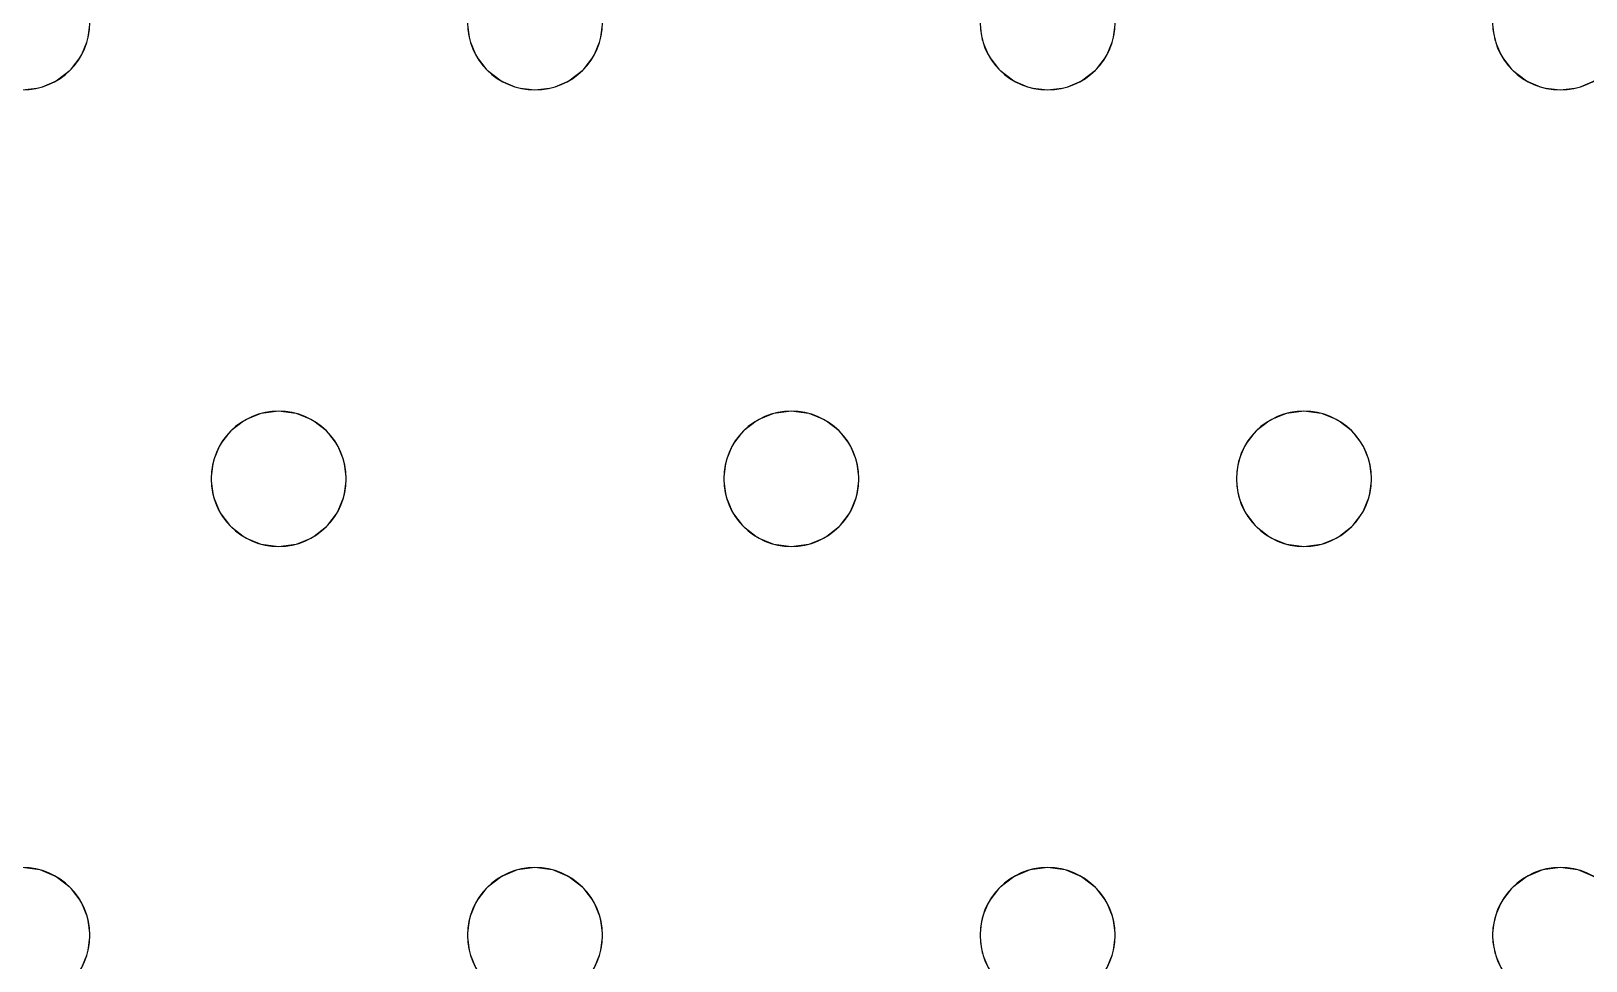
# Model space of a CAD drawing. Header units: millimetres. Extents: x -1 to 1601, y -701 to 1.
# Drawn here: x 1412.3 to 1504.3, y -315.5 to -260.5 of the extents above; entities that cross this region are included whole.
import ezdxf

# ---------------------------------------------------------------- set-up
doc = ezdxf.new("R2010")
doc.units = ezdxf.units.MM
doc.layers.add('IQ_200_3D', color=1, linetype='Continuous')
doc.layers.add('IQ_204_2D', color=7, linetype='Continuous')

msp = doc.modelspace()

# ---------------------------------------------------------------- linework, layer by layer
at = {"layer": 'IQ_200_3D', "lineweight": 18}
for points, invisible_edges in [([(122.762, -68.034, 850), (1477.238, -68.034, 850), (1477.238, -397.966, 850), (122.762, -397.966, 850)], 10), ([(122.762, -68.034, 860), (122.762, -397.966, 860), (1477.238, -397.966, 860), (1477.238, -68.034, 860)], 5), ([(1524.204, -351, 850), (1489.393, -396.366, 850), (1477.238, -397.966, 850), (1477.238, -68.034, 850)], 13), ([(1477.238, -68.034, 850), (1489.393, -69.634, 850), (1524.204, -115, 850), (1524.204, -351, 850)], 10), ([(1477.238, -397.966, 860), (1524.204, -351, 860), (1524.204, -115, 860), (1477.238, -68.034, 860)], 13), ([(1438.118, -260, 888), (1415.648, -261.035, 888), (1415.784, -260, 888), (1438.254, -258.965, 888)], 5), ([(1446.118, -260, 890), (1445.981, -261.035, 890), (1468.451, -260, 890), (1468.587, -258.965, 890)], 10), ([(1498.784, -260, 888), (1476.315, -261.035, 888), (1476.451, -260, 888), (1498.921, -258.965, 888)], 5), ([(1438.254, -261.035, 888), (1415.248, -262, 888), (1415.648, -261.035, 888), (1438.118, -260, 888)], 5), ([(1415.648, -261.035, 890), (1415.784, -260, 890), (1415.784, -260, 888), (1415.648, -261.035, 888)], 8), ([(1415.648, -261.035, 890), (1438.254, -261.035, 890), (1438.118, -260, 890), (1415.784, -260, 890)], 5), ([(1438.118, -260, 890), (1438.254, -261.035, 890), (1438.254, -261.035, 888), (1438.118, -260, 888)], 2), ([(1468.587, -261.035, 890), (1468.451, -260, 890), (1445.981, -261.035, 890), (1445.582, -262, 890)], 10), ([(1445.981, -261.035, 890), (1446.118, -260, 890), (1446.118, -260, 888), (1445.981, -261.035, 888)], 8), ([(1468.451, -260, 888), (1468.587, -261.035, 888), (1445.981, -261.035, 888), (1446.118, -260, 888)], 10), ([(1468.451, -260, 890), (1468.587, -261.035, 890), (1468.587, -261.035, 888), (1468.451, -260, 888)], 2), ([(1498.921, -261.035, 888), (1475.915, -262, 888), (1476.315, -261.035, 888), (1498.784, -260, 888)], 5), ([(1476.315, -261.035, 890), (1476.451, -260, 890), (1476.451, -260, 888), (1476.315, -261.035, 888)], 8), ([(1476.315, -261.035, 890), (1498.921, -261.035, 890), (1498.784, -260, 890), (1476.451, -260, 890)], 5), ([(1498.784, -260, 890), (1498.921, -261.035, 890), (1498.921, -261.035, 888), (1498.784, -260, 888)], 2), ([(1415.248, -262, 890), (1415.648, -261.035, 890), (1415.648, -261.035, 888), (1415.248, -262, 888)], 10), ([(1438.254, -261.035, 888), (1438.653, -262, 888), (1415.248, -262, 888)], 14), ([(1438.653, -262, 890), (1438.254, -261.035, 890), (1415.248, -262, 890), (1426.951, -283, 890)], 14), ([(1415.648, -261.035, 890), (1415.248, -262, 890), (1438.254, -261.035, 890)], 14), ([(1438.254, -261.035, 890), (1438.653, -262, 890), (1438.653, -262, 888), (1438.254, -261.035, 888)], 10), ([(1445.582, -262, 890), (1445.981, -261.035, 890), (1445.981, -261.035, 888), (1445.582, -262, 888)], 10), ([(1445.582, -262, 888), (1445.981, -261.035, 888), (1468.587, -261.035, 888), (1468.987, -262, 888)], 10), ([(1468.987, -262, 890), (1468.587, -261.035, 890), (1445.582, -262, 890), (1457.284, -283, 890)], 14), ([(1468.587, -261.035, 890), (1468.987, -262, 890), (1468.987, -262, 888), (1468.587, -261.035, 888)], 10), ([(1475.915, -262, 890), (1476.315, -261.035, 890), (1476.315, -261.035, 888), (1475.915, -262, 888)], 10), ([(1498.921, -261.035, 888), (1499.32, -262, 888), (1475.915, -262, 888)], 14), ([(1498.921, -261.035, 890), (1476.315, -261.035, 890), (1475.915, -262, 890), (1499.32, -262, 890)], 5), ([(1498.921, -261.035, 890), (1499.32, -262, 890), (1499.32, -262, 888), (1498.921, -261.035, 888)], 10), ([(1414.613, -262.828, 890), (1415.248, -262, 890), (1415.248, -262, 888), (1414.613, -262.828, 888)], 10), ([(1414.613, -262.828, 888), (1415.248, -262, 888), (1426.951, -283, 888), (1425.916, -283.136, 888)], 10), ([(1414.613, -262.828, 890), (1425.916, -283.136, 890), (1426.951, -283, 890), (1415.248, -262, 890)], 5), ([(1438.653, -262, 888), (1439.289, -262.828, 888), (1426.951, -283, 888), (1415.248, -262, 888)], 14), ([(1439.289, -262.828, 890), (1438.653, -262, 890), (1426.951, -283, 890), (1427.986, -283.136, 890)], 10), ([(1438.653, -262, 890), (1439.289, -262.828, 890), (1439.289, -262.828, 888), (1438.653, -262, 888)], 10), ([(1444.946, -262.828, 890), (1445.582, -262, 890), (1445.582, -262, 888), (1444.946, -262.828, 888)], 10), ([(1457.284, -283, 888), (1444.946, -262.828, 888), (1445.582, -262, 888), (1468.987, -262, 888)], 13), ([(1457.284, -283, 890), (1445.582, -262, 890), (1444.946, -262.828, 890), (1456.249, -283.136, 890)], 5), ([(1457.284, -283, 888), (1468.987, -262, 888), (1469.623, -262.828, 888), (1458.32, -283.136, 888)], 5), ([(1469.623, -262.828, 890), (1468.987, -262, 890), (1457.284, -283, 890), (1458.32, -283.136, 890)], 10), ([(1468.987, -262, 890), (1469.623, -262.828, 890), (1469.623, -262.828, 888), (1468.987, -262, 888)], 10), ([(1475.279, -262.828, 890), (1475.915, -262, 890), (1475.915, -262, 888), (1475.279, -262.828, 888)], 10), ([(1487.618, -283, 888), (1475.279, -262.828, 888), (1475.915, -262, 888), (1499.32, -262, 888)], 13), ([(1487.618, -283, 890), (1475.915, -262, 890), (1475.279, -262.828, 890), (1486.582, -283.136, 890)], 5), ([(1487.618, -283, 890), (1499.956, -262.828, 890), (1499.32, -262, 890), (1475.915, -262, 890)], 13), ([(1487.618, -283, 888), (1499.32, -262, 888), (1499.956, -262.828, 888), (1488.653, -283.136, 888)], 5), ([(1499.32, -262, 890), (1499.956, -262.828, 890), (1499.956, -262.828, 888), (1499.32, -262, 888)], 10), ([(1413.784, -263.464, 890), (1414.613, -262.828, 890), (1414.613, -262.828, 888), (1413.784, -263.464, 888)], 10), ([(1413.784, -263.464, 888), (1414.613, -262.828, 888), (1425.916, -283.136, 888), (1424.951, -283.536, 888)], 10), ([(1413.784, -263.464, 890), (1425.916, -283.136, 890), (1414.613, -262.828, 890)], 3), ([(1439.289, -262.828, 888), (1440.118, -263.464, 888), (1427.986, -283.136, 888), (1426.951, -283, 888)], 10), ([(1440.118, -263.464, 890), (1439.289, -262.828, 890), (1427.986, -283.136, 890), (1428.951, -283.536, 890)], 10), ([(1439.289, -262.828, 890), (1440.118, -263.464, 890), (1440.118, -263.464, 888), (1439.289, -262.828, 888)], 10), ([(1444.118, -263.464, 890), (1444.946, -262.828, 890), (1444.946, -262.828, 888), (1444.118, -263.464, 888)], 10), ([(1456.249, -283.136, 888), (1455.284, -283.536, 888), (1444.118, -263.464, 888), (1444.946, -262.828, 888)], 10), ([(1444.118, -263.464, 890), (1456.249, -283.136, 890), (1444.946, -262.828, 890)], 3), ([(1457.284, -283, 888), (1456.249, -283.136, 888), (1444.946, -262.828, 888)], 14), ([(1470.451, -263.464, 888), (1459.284, -283.536, 888), (1458.32, -283.136, 888), (1469.623, -262.828, 888)], 5), ([(1469.623, -262.828, 890), (1458.32, -283.136, 890), (1470.451, -263.464, 890)], 3), ([(1469.623, -262.828, 890), (1470.451, -263.464, 890), (1470.451, -263.464, 888), (1469.623, -262.828, 888)], 10), ([(1474.451, -263.464, 890), (1475.279, -262.828, 890), (1475.279, -262.828, 888), (1474.451, -263.464, 888)], 10), ([(1486.582, -283.136, 888), (1485.618, -283.536, 888), (1474.451, -263.464, 888), (1475.279, -262.828, 888)], 10), ([(1486.582, -283.136, 890), (1475.279, -262.828, 890), (1474.451, -263.464, 890), (1485.618, -283.536, 890)], 5), ([(1475.279, -262.828, 888), (1487.618, -283, 888), (1486.582, -283.136, 888)], 13), ([(1488.653, -283.136, 890), (1500.784, -263.464, 890), (1499.956, -262.828, 890), (1487.618, -283, 890)], 5), ([(1499.956, -262.828, 888), (1500.784, -263.464, 888), (1488.653, -283.136, 888)], 14), ([(1504.784, -263.464, 890), (1491.618, -287, 890), (1504.784, -310.536, 890), (1505.613, -262.828, 890)], 7), ([(1499.956, -262.828, 890), (1500.784, -263.464, 890), (1500.784, -263.464, 888), (1499.956, -262.828, 888)], 10), ([(1400.082, -285, 888), (1399.446, -284.172, 888), (1411.784, -264, 888), (1423.487, -285, 888)], 14), ([(1411.784, -264, 890), (1400.082, -285, 890), (1423.487, -285, 890), (1424.123, -284.172, 890)], 11), ([(1412.82, -263.864, 888), (1411.784, -264, 888), (1411.784, -264, 890), (1412.82, -263.864, 890)], 10), ([(1411.784, -264, 888), (1412.82, -263.864, 888), (1424.123, -284.172, 888), (1423.487, -285, 888)], 10), ([(1412.82, -263.864, 890), (1411.784, -264, 890), (1424.123, -284.172, 890), (1424.951, -283.536, 890)], 10), ([(1412.82, -263.864, 890), (1413.784, -263.464, 890), (1413.784, -263.464, 888), (1412.82, -263.864, 888)], 10), ([(1412.82, -263.864, 888), (1413.784, -263.464, 888), (1424.951, -283.536, 888), (1424.123, -284.172, 888)], 10), ([(1413.784, -263.464, 890), (1412.82, -263.864, 890), (1424.951, -283.536, 890), (1425.916, -283.136, 890)], 10), ([(1440.118, -263.464, 888), (1441.082, -263.864, 888), (1428.951, -283.536, 888), (1427.986, -283.136, 888)], 10), ([(1441.082, -263.864, 890), (1440.118, -263.464, 890), (1428.951, -283.536, 890), (1429.779, -284.172, 890)], 10), ([(1441.082, -263.864, 888), (1442.118, -264, 888), (1429.779, -284.172, 888), (1428.951, -283.536, 888)], 10), ([(1442.118, -264, 890), (1441.082, -263.864, 890), (1429.779, -284.172, 890), (1430.415, -285, 890)], 10), ([(1429.779, -284.172, 888), (1442.118, -264, 888), (1430.415, -285, 888)], 3), ([(1430.415, -285, 888), (1442.118, -264, 888), (1453.82, -285, 888), (1430.815, -285.965, 888)], 7), ([(1453.82, -285, 890), (1454.456, -284.172, 890), (1442.118, -264, 890), (1430.415, -285, 890)], 14), ([(1440.118, -263.464, 890), (1441.082, -263.864, 890), (1441.082, -263.864, 888), (1440.118, -263.464, 888)], 10), ([(1442.118, -264, 888), (1441.082, -263.864, 888), (1441.082, -263.864, 890), (1442.118, -264, 890)], 10), ([(1443.153, -263.864, 888), (1442.118, -264, 888), (1442.118, -264, 890), (1443.153, -263.864, 890)], 10), ([(1454.456, -284.172, 888), (1442.118, -264, 888), (1443.153, -263.864, 888), (1455.284, -283.536, 888)], 5), ([(1454.456, -284.172, 890), (1455.284, -283.536, 890), (1443.153, -263.864, 890), (1442.118, -264, 890)], 10), ([(1453.82, -285, 888), (1442.118, -264, 888), (1454.456, -284.172, 888)], 3), ([(1443.153, -263.864, 890), (1444.118, -263.464, 890), (1444.118, -263.464, 888), (1443.153, -263.864, 888)], 10), ([(1444.118, -263.464, 888), (1455.284, -283.536, 888), (1443.153, -263.864, 888)], 3), ([(1455.284, -283.536, 890), (1456.249, -283.136, 890), (1444.118, -263.464, 890), (1443.153, -263.864, 890)], 10), ([(1459.284, -283.536, 890), (1471.416, -263.864, 890), (1470.451, -263.464, 890), (1458.32, -283.136, 890)], 5), ([(1471.416, -263.864, 888), (1460.113, -284.172, 888), (1459.284, -283.536, 888), (1470.451, -263.464, 888)], 5), ([(1460.113, -284.172, 890), (1471.416, -263.864, 890), (1459.284, -283.536, 890)], 3), ([(1472.451, -264, 888), (1460.748, -285, 888), (1460.113, -284.172, 888), (1471.416, -263.864, 888)], 5), ([(1472.451, -264, 890), (1471.416, -263.864, 890), (1460.113, -284.172, 890), (1460.748, -285, 890)], 10), ([(1484.153, -285, 888), (1461.148, -285.965, 888), (1460.748, -285, 888), (1472.451, -264, 888)], 13), ([(1472.451, -264, 890), (1460.748, -285, 890), (1484.153, -285, 890), (1484.789, -284.172, 890)], 11), ([(1470.451, -263.464, 890), (1471.416, -263.864, 890), (1471.416, -263.864, 888), (1470.451, -263.464, 888)], 10), ([(1472.451, -264, 888), (1471.416, -263.864, 888), (1471.416, -263.864, 890), (1472.451, -264, 890)], 10), ([(1473.486, -263.864, 888), (1472.451, -264, 888), (1472.451, -264, 890), (1473.486, -263.864, 890)], 10), ([(1472.451, -264, 888), (1473.486, -263.864, 888), (1484.789, -284.172, 888), (1484.153, -285, 888)], 10), ([(1473.486, -263.864, 890), (1472.451, -264, 890), (1484.789, -284.172, 890)], 14), ([(1473.486, -263.864, 890), (1474.451, -263.464, 890), (1474.451, -263.464, 888), (1473.486, -263.864, 888)], 10), ([(1473.486, -263.864, 888), (1474.451, -263.464, 888), (1485.618, -283.536, 888), (1484.789, -284.172, 888)], 10), ([(1485.618, -283.536, 890), (1474.451, -263.464, 890), (1473.486, -263.864, 890), (1484.789, -284.172, 890)], 5), ([(1500.784, -263.464, 888), (1501.749, -263.864, 888), (1489.618, -283.536, 888), (1488.653, -283.136, 888)], 10), ([(1489.618, -283.536, 890), (1501.749, -263.864, 890), (1500.784, -263.464, 890), (1488.653, -283.136, 890)], 5), ([(1501.749, -263.864, 888), (1502.784, -264, 888), (1490.446, -284.172, 888), (1489.618, -283.536, 888)], 10), ([(1490.446, -284.172, 890), (1501.749, -263.864, 890), (1489.618, -283.536, 890)], 3), ([(1502.784, -264, 888), (1503.82, -263.864, 888), (1491.082, -285, 888), (1490.446, -284.172, 888)], 10), ([(1502.784, -264, 890), (1501.749, -263.864, 890), (1490.446, -284.172, 890), (1491.082, -285, 890)], 10), ([(1503.82, -263.864, 888), (1504.784, -263.464, 888), (1491.481, -285.965, 888), (1491.082, -285, 888)], 10), ([(1503.82, -263.864, 890), (1502.784, -264, 890), (1491.082, -285, 890), (1491.481, -285.965, 890)], 10), ([(1491.618, -287, 888), (1491.481, -285.965, 888), (1504.784, -263.464, 888), (1504.784, -310.536, 888)], 14), ([(1504.784, -263.464, 890), (1503.82, -263.864, 890), (1491.481, -285.965, 890), (1491.618, -287, 890)], 10), ([(1500.784, -263.464, 890), (1501.749, -263.864, 890), (1501.749, -263.864, 888), (1500.784, -263.464, 888)], 10), ([(1502.784, -264, 888), (1501.749, -263.864, 888), (1501.749, -263.864, 890), (1502.784, -264, 890)], 10), ([(1503.82, -263.864, 888), (1502.784, -264, 888), (1502.784, -264, 890), (1503.82, -263.864, 890)], 10), ([(1503.82, -263.864, 890), (1504.784, -263.464, 890), (1504.784, -263.464, 888), (1503.82, -263.864, 888)], 10), ([(1425.916, -283.136, 890), (1424.951, -283.536, 890), (1424.951, -283.536, 888), (1425.916, -283.136, 888)], 10), ([(1425.916, -283.136, 888), (1426.951, -283, 888), (1426.951, -283, 890), (1425.916, -283.136, 890)], 10), ([(1426.951, -283, 888), (1427.986, -283.136, 888), (1427.986, -283.136, 890), (1426.951, -283, 890)], 10), ([(1428.951, -283.536, 890), (1427.986, -283.136, 890), (1427.986, -283.136, 888), (1428.951, -283.536, 888)], 10), ([(1456.249, -283.136, 890), (1455.284, -283.536, 890), (1455.284, -283.536, 888), (1456.249, -283.136, 888)], 10), ([(1456.249, -283.136, 888), (1457.284, -283, 888), (1457.284, -283, 890), (1456.249, -283.136, 890)], 10), ([(1457.284, -283, 888), (1458.32, -283.136, 888), (1458.32, -283.136, 890), (1457.284, -283, 890)], 10), ([(1459.284, -283.536, 890), (1458.32, -283.136, 890), (1458.32, -283.136, 888), (1459.284, -283.536, 888)], 10), ([(1486.582, -283.136, 890), (1485.618, -283.536, 890), (1485.618, -283.536, 888), (1486.582, -283.136, 888)], 10), ([(1486.582, -283.136, 888), (1487.618, -283, 888), (1487.618, -283, 890), (1486.582, -283.136, 890)], 10), ([(1487.618, -283, 888), (1488.653, -283.136, 888), (1488.653, -283.136, 890), (1487.618, -283, 890)], 10), ([(1489.618, -283.536, 890), (1488.653, -283.136, 890), (1488.653, -283.136, 888), (1489.618, -283.536, 888)], 10), ([(1424.123, -284.172, 890), (1423.487, -285, 890), (1423.487, -285, 888), (1424.123, -284.172, 888)], 10), ([(1424.951, -283.536, 890), (1424.123, -284.172, 890), (1424.123, -284.172, 888), (1424.951, -283.536, 888)], 10), ([(1429.779, -284.172, 890), (1428.951, -283.536, 890), (1428.951, -283.536, 888), (1429.779, -284.172, 888)], 10), ([(1430.415, -285, 890), (1429.779, -284.172, 890), (1429.779, -284.172, 888), (1430.415, -285, 888)], 10), ([(1454.456, -284.172, 890), (1453.82, -285, 890), (1453.82, -285, 888), (1454.456, -284.172, 888)], 10), ([(1455.284, -283.536, 890), (1454.456, -284.172, 890), (1454.456, -284.172, 888), (1455.284, -283.536, 888)], 10), ([(1460.113, -284.172, 890), (1459.284, -283.536, 890), (1459.284, -283.536, 888), (1460.113, -284.172, 888)], 10), ([(1460.748, -285, 890), (1460.113, -284.172, 890), (1460.113, -284.172, 888), (1460.748, -285, 888)], 10), ([(1484.789, -284.172, 890), (1484.153, -285, 890), (1484.153, -285, 888), (1484.789, -284.172, 888)], 10), ([(1485.618, -283.536, 890), (1484.789, -284.172, 890), (1484.789, -284.172, 888), (1485.618, -283.536, 888)], 10), ([(1490.446, -284.172, 890), (1489.618, -283.536, 890), (1489.618, -283.536, 888), (1490.446, -284.172, 888)], 10), ([(1491.082, -285, 890), (1490.446, -284.172, 890), (1490.446, -284.172, 888), (1491.082, -285, 888)], 10), ([(1400.481, -285.965, 888), (1400.082, -285, 888), (1423.487, -285, 888), (1423.087, -285.965, 888)], 10), ([(1400.481, -285.965, 890), (1423.487, -285, 890), (1400.082, -285, 890)], 3), ([(1423.087, -285.965, 890), (1423.487, -285, 890), (1400.481, -285.965, 890), (1400.618, -287, 890)], 10), ([(1423.487, -285, 890), (1423.087, -285.965, 890), (1423.087, -285.965, 888), (1423.487, -285, 888)], 10), ([(1430.815, -285.965, 890), (1430.415, -285, 890), (1430.415, -285, 888), (1430.815, -285.965, 888)], 10), ([(1453.82, -285, 890), (1430.415, -285, 890), (1430.815, -285.965, 890)], 13), ([(1453.421, -285.965, 888), (1430.951, -287, 888), (1430.815, -285.965, 888), (1453.82, -285, 888)], 5), ([(1453.421, -285.965, 890), (1453.82, -285, 890), (1430.815, -285.965, 890), (1430.951, -287, 890)], 10), ([(1453.82, -285, 890), (1453.421, -285.965, 890), (1453.421, -285.965, 888), (1453.82, -285, 888)], 10), ([(1461.148, -285.965, 890), (1460.748, -285, 890), (1460.748, -285, 888), (1461.148, -285.965, 888)], 10), ([(1460.748, -285, 890), (1461.148, -285.965, 890), (1484.153, -285, 890)], 14), ([(1461.148, -285.965, 888), (1484.153, -285, 888), (1483.754, -285.965, 888)], 13), ([(1461.148, -285.965, 890), (1461.284, -287, 890), (1483.754, -285.965, 890), (1484.153, -285, 890)], 10), ([(1484.153, -285, 890), (1483.754, -285.965, 890), (1483.754, -285.965, 888), (1484.153, -285, 888)], 10), ([(1491.481, -285.965, 890), (1491.082, -285, 890), (1491.082, -285, 888), (1491.481, -285.965, 888)], 10), ([(1400.618, -287, 888), (1400.481, -285.965, 888), (1423.087, -285.965, 888), (1422.951, -287, 888)], 10), ([(1400.618, -287, 890), (1422.951, -287, 890), (1423.087, -285.965, 890)], 13), ([(1423.087, -285.965, 890), (1422.951, -287, 890), (1422.951, -287, 888), (1423.087, -285.965, 888)], 8), ([(1430.951, -287, 890), (1430.815, -285.965, 890), (1430.815, -285.965, 888), (1430.951, -287, 888)], 2), ([(1453.284, -287, 890), (1453.421, -285.965, 890), (1430.951, -287, 890), (1430.815, -288.035, 890)], 10), ([(1430.951, -287, 888), (1453.421, -285.965, 888), (1453.284, -287, 888)], 13), ([(1453.421, -285.965, 890), (1453.284, -287, 890), (1453.284, -287, 888), (1453.421, -285.965, 888)], 8), ([(1461.284, -287, 890), (1461.148, -285.965, 890), (1461.148, -285.965, 888), (1461.284, -287, 888)], 2), ([(1483.754, -285.965, 888), (1483.618, -287, 888), (1461.284, -287, 888), (1461.148, -285.965, 888)], 10), ([(1483.618, -287, 890), (1483.754, -285.965, 890), (1461.284, -287, 890)], 14), ([(1483.754, -285.965, 890), (1483.618, -287, 890), (1483.618, -287, 888), (1483.754, -285.965, 888)], 8), ([(1491.618, -287, 890), (1491.481, -285.965, 890), (1491.481, -285.965, 888), (1491.618, -287, 888)], 2), ([(1423.087, -288.035, 888), (1400.082, -289, 888), (1400.481, -288.035, 888), (1422.951, -287, 888)], 5), ([(1400.618, -287, 888), (1422.951, -287, 888), (1400.481, -288.035, 888)], 3), ([(1400.481, -288.035, 890), (1423.087, -288.035, 890), (1422.951, -287, 890), (1400.618, -287, 890)], 5), ([(1422.951, -287, 890), (1423.087, -288.035, 890), (1423.087, -288.035, 888), (1422.951, -287, 888)], 2), ([(1430.815, -288.035, 890), (1430.951, -287, 890), (1430.951, -287, 888), (1430.815, -288.035, 888)], 8), ([(1453.284, -287, 888), (1453.421, -288.035, 888), (1430.815, -288.035, 888), (1430.951, -287, 888)], 10), ([(1453.284, -287, 890), (1430.815, -288.035, 890), (1453.421, -288.035, 890)], 3), ([(1453.284, -287, 890), (1453.421, -288.035, 890), (1453.421, -288.035, 888), (1453.284, -287, 888)], 2), ([(1461.148, -288.035, 890), (1461.284, -287, 890), (1461.284, -287, 888), (1461.148, -288.035, 888)], 8), ([(1461.148, -288.035, 888), (1461.284, -287, 888), (1483.618, -287, 888), (1483.754, -288.035, 888)], 10), ([(1461.148, -288.035, 890), (1483.754, -288.035, 890), (1483.618, -287, 890), (1461.284, -287, 890)], 5), ([(1483.618, -287, 890), (1483.754, -288.035, 890), (1483.754, -288.035, 888), (1483.618, -287, 888)], 2), ([(1491.481, -288.035, 890), (1491.618, -287, 890), (1491.618, -287, 888), (1491.481, -288.035, 888)], 8), ([(1491.481, -288.035, 888), (1491.618, -287, 888), (1504.784, -310.536, 888), (1503.82, -310.136, 888)], 10), ([(1504.784, -310.536, 890), (1491.618, -287, 890), (1491.481, -288.035, 890), (1503.82, -310.136, 890)], 5), ([(1423.487, -289, 888), (1411.784, -310, 888), (1400.082, -289, 888), (1423.087, -288.035, 888)], 7), ([(1423.487, -289, 890), (1423.087, -288.035, 890), (1400.082, -289, 890), (1411.784, -310, 890)], 14), ([(1400.481, -288.035, 890), (1400.082, -289, 890), (1423.087, -288.035, 890)], 14), ([(1423.087, -288.035, 890), (1423.487, -289, 890), (1423.487, -289, 888), (1423.087, -288.035, 888)], 10), ([(1430.415, -289, 890), (1430.815, -288.035, 890), (1430.815, -288.035, 888), (1430.415, -289, 888)], 10), ([(1430.415, -289, 888), (1430.815, -288.035, 888), (1453.421, -288.035, 888), (1453.82, -289, 888)], 10), ([(1430.415, -289, 890), (1453.82, -289, 890), (1453.421, -288.035, 890), (1430.815, -288.035, 890)], 5), ([(1453.421, -288.035, 890), (1453.82, -289, 890), (1453.82, -289, 888), (1453.421, -288.035, 888)], 10), ([(1460.748, -289, 890), (1461.148, -288.035, 890), (1461.148, -288.035, 888), (1460.748, -289, 888)], 10), ([(1483.754, -288.035, 888), (1484.153, -289, 888), (1460.748, -289, 888), (1461.148, -288.035, 888)], 10), ([(1484.153, -289, 890), (1483.754, -288.035, 890), (1460.748, -289, 890), (1472.451, -310, 890)], 14), ([(1461.148, -288.035, 890), (1460.748, -289, 890), (1483.754, -288.035, 890)], 14), ([(1483.754, -288.035, 890), (1484.153, -289, 890), (1484.153, -289, 888), (1483.754, -288.035, 888)], 10), ([(1491.082, -289, 890), (1491.481, -288.035, 890), (1491.481, -288.035, 888), (1491.082, -289, 888)], 10), ([(1491.082, -289, 888), (1491.481, -288.035, 888), (1503.82, -310.136, 888), (1502.784, -310, 888)], 10), ([(1503.82, -310.136, 890), (1491.481, -288.035, 890), (1491.082, -289, 890), (1502.784, -310, 890)], 5), ([(1411.784, -310, 888), (1423.487, -289, 888), (1424.123, -289.828, 888), (1412.82, -310.136, 888)], 5), ([(1424.123, -289.828, 890), (1423.487, -289, 890), (1411.784, -310, 890), (1412.82, -310.136, 890)], 10), ([(1423.487, -289, 890), (1424.123, -289.828, 890), (1424.123, -289.828, 888), (1423.487, -289, 888)], 10), ([(1429.779, -289.828, 890), (1430.415, -289, 890), (1430.415, -289, 888), (1429.779, -289.828, 888)], 10), ([(1430.415, -289, 888), (1453.82, -289, 888), (1442.118, -310, 888), (1429.779, -289.828, 888)], 7), ([(1430.415, -289, 890), (1429.779, -289.828, 890), (1442.118, -310, 890)], 14), ([(1442.118, -310, 890), (1454.456, -289.828, 890), (1453.82, -289, 890), (1430.415, -289, 890)], 13), ([(1454.456, -289.828, 888), (1443.153, -310.136, 888), (1442.118, -310, 888), (1453.82, -289, 888)], 5), ([(1453.82, -289, 890), (1454.456, -289.828, 890), (1454.456, -289.828, 888), (1453.82, -289, 888)], 10), ([(1460.113, -289.828, 890), (1460.748, -289, 890), (1460.748, -289, 888), (1460.113, -289.828, 888)], 10), ([(1460.113, -289.828, 888), (1460.748, -289, 888), (1472.451, -310, 888), (1471.416, -310.136, 888)], 10), ([(1460.113, -289.828, 890), (1471.416, -310.136, 890), (1472.451, -310, 890), (1460.748, -289, 890)], 5), ([(1484.153, -289, 888), (1484.789, -289.828, 888), (1472.451, -310, 888), (1460.748, -289, 888)], 14), ([(1484.789, -289.828, 890), (1484.153, -289, 890), (1472.451, -310, 890), (1473.486, -310.136, 890)], 10), ([(1484.153, -289, 890), (1484.789, -289.828, 890), (1484.789, -289.828, 888), (1484.153, -289, 888)], 10), ([(1490.446, -289.828, 890), (1491.082, -289, 890), (1491.082, -289, 888), (1490.446, -289.828, 888)], 10), ([(1490.446, -289.828, 888), (1491.082, -289, 888), (1502.784, -310, 888), (1501.749, -310.136, 888)], 10), ([(1502.784, -310, 890), (1491.082, -289, 890), (1490.446, -289.828, 890), (1501.749, -310.136, 890)], 5), ([(1412.82, -310.136, 888), (1424.123, -289.828, 888), (1424.951, -290.464, 888)], 13), ([(1412.82, -310.136, 890), (1413.784, -310.536, 890), (1424.951, -290.464, 890), (1424.123, -289.828, 890)], 10), ([(1413.784, -310.536, 888), (1412.82, -310.136, 888), (1424.951, -290.464, 888), (1425.916, -290.864, 888)], 10), ([(1425.916, -290.864, 890), (1424.951, -290.464, 890), (1413.784, -310.536, 890), (1414.613, -311.172, 890)], 10), ([(1424.123, -289.828, 890), (1424.951, -290.464, 890), (1424.951, -290.464, 888), (1424.123, -289.828, 888)], 10), ([(1424.951, -290.464, 890), (1425.916, -290.864, 890), (1425.916, -290.864, 888), (1424.951, -290.464, 888)], 10), ([(1427.986, -290.864, 890), (1428.951, -290.464, 890), (1428.951, -290.464, 888), (1427.986, -290.864, 888)], 10), ([(1440.118, -310.536, 888), (1427.986, -290.864, 888), (1428.951, -290.464, 888), (1441.082, -310.136, 888)], 5), ([(1428.951, -290.464, 890), (1427.986, -290.864, 890), (1440.118, -310.536, 890), (1441.082, -310.136, 890)], 10), ([(1428.951, -290.464, 890), (1429.779, -289.828, 890), (1429.779, -289.828, 888), (1428.951, -290.464, 888)], 10), ([(1441.082, -310.136, 888), (1428.951, -290.464, 888), (1429.779, -289.828, 888), (1442.118, -310, 888)], 5), ([(1429.779, -289.828, 890), (1428.951, -290.464, 890), (1441.082, -310.136, 890), (1442.118, -310, 890)], 10), ([(1454.456, -289.828, 890), (1442.118, -310, 890), (1443.153, -310.136, 890)], 13), ([(1455.284, -290.464, 888), (1443.153, -310.136, 888), (1454.456, -289.828, 888)], 3), ([(1455.284, -290.464, 890), (1454.456, -289.828, 890), (1443.153, -310.136, 890), (1444.118, -310.536, 890)], 10), ([(1455.284, -290.464, 888), (1456.249, -290.864, 888), (1444.118, -310.536, 888), (1443.153, -310.136, 888)], 10), ([(1456.249, -290.864, 890), (1455.284, -290.464, 890), (1444.118, -310.536, 890), (1444.946, -311.172, 890)], 10), ([(1454.456, -289.828, 890), (1455.284, -290.464, 890), (1455.284, -290.464, 888), (1454.456, -289.828, 888)], 10), ([(1455.284, -290.464, 890), (1456.249, -290.864, 890), (1456.249, -290.864, 888), (1455.284, -290.464, 888)], 10), ([(1458.32, -290.864, 890), (1459.284, -290.464, 890), (1459.284, -290.464, 888), (1458.32, -290.864, 888)], 10), ([(1458.32, -290.864, 888), (1459.284, -290.464, 888), (1470.451, -310.536, 888), (1469.623, -311.172, 888)], 10), ([(1458.32, -290.864, 890), (1469.623, -311.172, 890), (1470.451, -310.536, 890), (1459.284, -290.464, 890)], 5), ([(1459.284, -290.464, 890), (1460.113, -289.828, 890), (1460.113, -289.828, 888), (1459.284, -290.464, 888)], 10), ([(1459.284, -290.464, 888), (1460.113, -289.828, 888), (1471.416, -310.136, 888), (1470.451, -310.536, 888)], 10), ([(1459.284, -290.464, 890), (1470.451, -310.536, 890), (1471.416, -310.136, 890), (1460.113, -289.828, 890)], 5), ([(1473.486, -310.136, 888), (1472.451, -310, 888), (1484.789, -289.828, 888)], 14), ([(1473.486, -310.136, 888), (1484.789, -289.828, 888), (1485.618, -290.464, 888), (1474.451, -310.536, 888)], 5), ([(1485.618, -290.464, 890), (1484.789, -289.828, 890), (1473.486, -310.136, 890), (1474.451, -310.536, 890)], 10), ([(1486.582, -290.864, 888), (1475.279, -311.172, 888), (1474.451, -310.536, 888), (1485.618, -290.464, 888)], 5), ([(1486.582, -290.864, 890), (1485.618, -290.464, 890), (1474.451, -310.536, 890), (1475.279, -311.172, 890)], 10), ([(1484.789, -289.828, 890), (1485.618, -290.464, 890), (1485.618, -290.464, 888), (1484.789, -289.828, 888)], 10), ([(1485.618, -290.464, 890), (1486.582, -290.864, 890), (1486.582, -290.864, 888), (1485.618, -290.464, 888)], 10), ([(1488.653, -290.864, 890), (1489.618, -290.464, 890), (1489.618, -290.464, 888), (1488.653, -290.864, 888)], 10), ([(1488.653, -290.864, 888), (1489.618, -290.464, 888), (1500.784, -310.536, 888), (1499.956, -311.172, 888)], 10), ([(1488.653, -290.864, 890), (1499.956, -311.172, 890), (1500.784, -310.536, 890), (1489.618, -290.464, 890)], 5), ([(1489.618, -290.464, 890), (1490.446, -289.828, 890), (1490.446, -289.828, 888), (1489.618, -290.464, 888)], 10), ([(1489.618, -290.464, 888), (1490.446, -289.828, 888), (1501.749, -310.136, 888), (1500.784, -310.536, 888)], 10), ([(1501.749, -310.136, 890), (1490.446, -289.828, 890), (1489.618, -290.464, 890), (1500.784, -310.536, 890)], 5), ([(1425.916, -290.864, 888), (1426.951, -291, 888), (1414.613, -311.172, 888), (1413.784, -310.536, 888)], 10), ([(1426.951, -291, 890), (1425.916, -290.864, 890), (1414.613, -311.172, 890), (1415.248, -312, 890)], 10), ([(1426.951, -291, 888), (1415.248, -312, 888), (1414.613, -311.172, 888)], 13), ([(1438.653, -312, 888), (1415.648, -312.965, 888), (1415.248, -312, 888), (1426.951, -291, 888)], 13), ([(1438.653, -312, 890), (1439.289, -311.172, 890), (1426.951, -291, 890), (1415.248, -312, 890)], 14), ([(1426.951, -291, 888), (1425.916, -290.864, 888), (1425.916, -290.864, 890), (1426.951, -291, 890)], 10), ([(1427.986, -290.864, 888), (1426.951, -291, 888), (1426.951, -291, 890), (1427.986, -290.864, 890)], 10), ([(1439.289, -311.172, 888), (1426.951, -291, 888), (1427.986, -290.864, 888), (1440.118, -310.536, 888)], 5), ([(1427.986, -290.864, 890), (1426.951, -291, 890), (1439.289, -311.172, 890), (1440.118, -310.536, 890)], 10), ([(1426.951, -291, 888), (1439.289, -311.172, 888), (1438.653, -312, 888)], 13), ([(1444.946, -311.172, 888), (1444.118, -310.536, 888), (1456.249, -290.864, 888), (1457.284, -291, 888)], 10), ([(1457.284, -291, 890), (1456.249, -290.864, 890), (1444.946, -311.172, 890), (1445.582, -312, 890)], 10), ([(1445.582, -312, 888), (1444.946, -311.172, 888), (1457.284, -291, 888), (1468.987, -312, 888)], 14), ([(1445.582, -312, 890), (1468.987, -312, 890), (1457.284, -291, 890)], 15), ([(1457.284, -291, 888), (1456.249, -290.864, 888), (1456.249, -290.864, 890), (1457.284, -291, 890)], 10), ([(1458.32, -290.864, 888), (1457.284, -291, 888), (1457.284, -291, 890), (1458.32, -290.864, 890)], 10), ([(1457.284, -291, 888), (1458.32, -290.864, 888), (1469.623, -311.172, 888), (1468.987, -312, 888)], 10), ([(1469.623, -311.172, 890), (1458.32, -290.864, 890), (1457.284, -291, 890), (1468.987, -312, 890)], 5), ([(1475.279, -311.172, 888), (1486.582, -290.864, 888), (1487.618, -291, 888), (1475.915, -312, 888)], 5), ([(1487.618, -291, 890), (1486.582, -290.864, 890), (1475.279, -311.172, 890)], 14), ([(1475.915, -312, 890), (1499.32, -312, 890), (1487.618, -291, 890), (1475.279, -311.172, 890)], 7), ([(1499.32, -312, 888), (1475.915, -312, 888), (1487.618, -291, 888)], 15), ([(1487.618, -291, 888), (1486.582, -290.864, 888), (1486.582, -290.864, 890), (1487.618, -291, 890)], 10), ([(1488.653, -290.864, 888), (1487.618, -291, 888), (1487.618, -291, 890), (1488.653, -290.864, 890)], 10), ([(1487.618, -291, 888), (1488.653, -290.864, 888), (1499.956, -311.172, 888), (1499.32, -312, 888)], 10), ([(1499.956, -311.172, 890), (1488.653, -290.864, 890), (1487.618, -291, 890), (1499.32, -312, 890)], 5), ([(1411.784, -310, 888), (1412.82, -310.136, 888), (1412.82, -310.136, 890), (1411.784, -310, 890)], 10), ([(1441.082, -310.136, 888), (1442.118, -310, 888), (1442.118, -310, 890), (1441.082, -310.136, 890)], 10), ([(1442.118, -310, 888), (1443.153, -310.136, 888), (1443.153, -310.136, 890), (1442.118, -310, 890)], 10), ([(1471.416, -310.136, 888), (1472.451, -310, 888), (1472.451, -310, 890), (1471.416, -310.136, 890)], 10), ([(1472.451, -310, 888), (1473.486, -310.136, 888), (1473.486, -310.136, 890), (1472.451, -310, 890)], 10), ([(1501.749, -310.136, 888), (1502.784, -310, 888), (1502.784, -310, 890), (1501.749, -310.136, 890)], 10), ([(1502.784, -310, 888), (1503.82, -310.136, 888), (1503.82, -310.136, 890), (1502.784, -310, 890)], 10), ([(1413.784, -310.536, 890), (1412.82, -310.136, 890), (1412.82, -310.136, 888), (1413.784, -310.536, 888)], 10), ([(1414.613, -311.172, 890), (1413.784, -310.536, 890), (1413.784, -310.536, 888), (1414.613, -311.172, 888)], 10), ([(1440.118, -310.536, 890), (1439.289, -311.172, 890), (1439.289, -311.172, 888), (1440.118, -310.536, 888)], 10), ([(1441.082, -310.136, 890), (1440.118, -310.536, 890), (1440.118, -310.536, 888), (1441.082, -310.136, 888)], 10), ([(1444.118, -310.536, 890), (1443.153, -310.136, 890), (1443.153, -310.136, 888), (1444.118, -310.536, 888)], 10), ([(1444.946, -311.172, 890), (1444.118, -310.536, 890), (1444.118, -310.536, 888), (1444.946, -311.172, 888)], 10), ([(1470.451, -310.536, 890), (1469.623, -311.172, 890), (1469.623, -311.172, 888), (1470.451, -310.536, 888)], 10), ([(1471.416, -310.136, 890), (1470.451, -310.536, 890), (1470.451, -310.536, 888), (1471.416, -310.136, 888)], 10), ([(1474.451, -310.536, 890), (1473.486, -310.136, 890), (1473.486, -310.136, 888), (1474.451, -310.536, 888)], 10), ([(1475.279, -311.172, 890), (1474.451, -310.536, 890), (1474.451, -310.536, 888), (1475.279, -311.172, 888)], 10), ([(1500.784, -310.536, 890), (1499.956, -311.172, 890), (1499.956, -311.172, 888), (1500.784, -310.536, 888)], 10), ([(1501.749, -310.136, 890), (1500.784, -310.536, 890), (1500.784, -310.536, 888), (1501.749, -310.136, 888)], 10), ([(1504.784, -310.536, 890), (1503.82, -310.136, 890), (1503.82, -310.136, 888), (1504.784, -310.536, 888)], 10), ([(1415.248, -312, 890), (1414.613, -311.172, 890), (1414.613, -311.172, 888), (1415.248, -312, 888)], 10), ([(1439.289, -311.172, 890), (1438.653, -312, 890), (1438.653, -312, 888), (1439.289, -311.172, 888)], 10), ([(1445.582, -312, 890), (1444.946, -311.172, 890), (1444.946, -311.172, 888), (1445.582, -312, 888)], 10), ([(1469.623, -311.172, 890), (1468.987, -312, 890), (1468.987, -312, 888), (1469.623, -311.172, 888)], 10), ([(1475.915, -312, 890), (1475.279, -311.172, 890), (1475.279, -311.172, 888), (1475.915, -312, 888)], 10), ([(1499.956, -311.172, 890), (1499.32, -312, 890), (1499.32, -312, 888), (1499.956, -311.172, 888)], 10), ([(1415.648, -312.965, 890), (1415.248, -312, 890), (1415.248, -312, 888), (1415.648, -312.965, 888)], 10), ([(1415.648, -312.965, 890), (1438.254, -312.965, 890), (1438.653, -312, 890), (1415.248, -312, 890)], 5), ([(1438.254, -312.965, 888), (1415.648, -312.965, 888), (1438.653, -312, 888)], 3), ([(1438.653, -312, 890), (1438.254, -312.965, 890), (1438.254, -312.965, 888), (1438.653, -312, 888)], 10), ([(1445.981, -312.965, 890), (1445.582, -312, 890), (1445.582, -312, 888), (1445.981, -312.965, 888)], 10), ([(1445.981, -312.965, 888), (1445.582, -312, 888), (1468.987, -312, 888), (1468.587, -312.965, 888)], 10), ([(1445.981, -312.965, 890), (1468.587, -312.965, 890), (1468.987, -312, 890), (1445.582, -312, 890)], 5), ([(1468.987, -312, 890), (1468.587, -312.965, 890), (1468.587, -312.965, 888), (1468.987, -312, 888)], 10), ([(1476.315, -312.965, 890), (1475.915, -312, 890), (1475.915, -312, 888), (1476.315, -312.965, 888)], 10), ([(1476.315, -312.965, 888), (1475.915, -312, 888), (1499.32, -312, 888), (1498.921, -312.965, 888)], 10), ([(1476.315, -312.965, 890), (1498.921, -312.965, 890), (1499.32, -312, 890), (1475.915, -312, 890)], 5), ([(1499.32, -312, 890), (1498.921, -312.965, 890), (1498.921, -312.965, 888), (1499.32, -312, 888)], 10), ([(1415.784, -314, 890), (1415.648, -312.965, 890), (1415.648, -312.965, 888), (1415.784, -314, 888)], 2), ([(1415.784, -314, 888), (1415.648, -312.965, 888), (1438.254, -312.965, 888), (1438.118, -314, 888)], 10), ([(1438.118, -314, 890), (1438.254, -312.965, 890), (1415.784, -314, 890), (1415.648, -315.035, 890)], 10), ([(1415.784, -314, 890), (1438.254, -312.965, 890), (1415.648, -312.965, 890)], 3), ([(1438.254, -312.965, 890), (1438.118, -314, 890), (1438.118, -314, 888), (1438.254, -312.965, 888)], 8), ([(1446.118, -314, 890), (1445.981, -312.965, 890), (1445.981, -312.965, 888), (1446.118, -314, 888)], 2), ([(1446.118, -314, 888), (1445.981, -312.965, 888), (1468.587, -312.965, 888), (1468.451, -314, 888)], 10), ([(1468.587, -312.965, 890), (1445.981, -312.965, 890), (1446.118, -314, 890), (1468.451, -314, 890)], 5), ([(1468.587, -312.965, 890), (1468.451, -314, 890), (1468.451, -314, 888), (1468.587, -312.965, 888)], 8), ([(1476.451, -314, 890), (1476.315, -312.965, 890), (1476.315, -312.965, 888), (1476.451, -314, 888)], 2), ([(1476.451, -314, 888), (1476.315, -312.965, 888), (1498.921, -312.965, 888), (1498.784, -314, 888)], 10), ([(1476.451, -314, 890), (1498.784, -314, 890), (1498.921, -312.965, 890), (1476.315, -312.965, 890)], 5), ([(1498.921, -312.965, 890), (1498.784, -314, 890), (1498.784, -314, 888), (1498.921, -312.965, 888)], 8), ([(1438.254, -315.035, 890), (1438.118, -314, 890), (1415.648, -315.035, 890), (1415.248, -316, 890)], 10), ([(1415.648, -315.035, 890), (1415.784, -314, 890), (1415.784, -314, 888), (1415.648, -315.035, 888)], 8), ([(1415.648, -315.035, 888), (1415.784, -314, 888), (1438.118, -314, 888), (1438.254, -315.035, 888)], 10), ([(1438.118, -314, 890), (1438.254, -315.035, 890), (1438.254, -315.035, 888), (1438.118, -314, 888)], 2), ([(1445.981, -315.035, 890), (1446.118, -314, 890), (1446.118, -314, 888), (1445.981, -315.035, 888)], 8), ([(1468.451, -314, 888), (1468.587, -315.035, 888), (1445.981, -315.035, 888), (1446.118, -314, 888)], 10), ([(1445.981, -315.035, 890), (1468.587, -315.035, 890), (1468.451, -314, 890), (1446.118, -314, 890)], 5), ([(1468.451, -314, 890), (1468.587, -315.035, 890), (1468.587, -315.035, 888), (1468.451, -314, 888)], 2), ([(1476.315, -315.035, 890), (1476.451, -314, 890), (1476.451, -314, 888), (1476.315, -315.035, 888)], 8), ([(1476.315, -315.035, 888), (1476.451, -314, 888), (1498.784, -314, 888), (1498.921, -315.035, 888)], 10), ([(1498.784, -314, 890), (1476.451, -314, 890), (1476.315, -315.035, 890), (1498.921, -315.035, 890)], 5), ([(1498.784, -314, 890), (1498.921, -315.035, 890), (1498.921, -315.035, 888), (1498.784, -314, 888)], 2), ([(1415.248, -316, 890), (1415.648, -315.035, 890), (1415.648, -315.035, 888), (1415.248, -316, 888)], 10), ([(1415.248, -316, 888), (1415.648, -315.035, 888), (1438.254, -315.035, 888), (1438.653, -316, 888)], 10), ([(1438.653, -316, 890), (1438.254, -315.035, 890), (1415.248, -316, 890), (1426.951, -337, 890)], 14), ([(1438.254, -315.035, 890), (1438.653, -316, 890), (1438.653, -316, 888), (1438.254, -315.035, 888)], 10), ([(1445.582, -316, 890), (1445.981, -315.035, 890), (1445.981, -315.035, 888), (1445.582, -316, 888)], 10), ([(1445.582, -316, 888), (1445.981, -315.035, 888), (1468.587, -315.035, 888), (1468.987, -316, 888)], 10), ([(1468.587, -315.035, 890), (1445.981, -315.035, 890), (1445.582, -316, 890), (1468.987, -316, 890)], 5), ([(1468.587, -315.035, 890), (1468.987, -316, 890), (1468.987, -316, 888), (1468.587, -315.035, 888)], 10), ([(1475.915, -316, 890), (1476.315, -315.035, 890), (1476.315, -315.035, 888), (1475.915, -316, 888)], 10), ([(1475.915, -316, 888), (1476.315, -315.035, 888), (1498.921, -315.035, 888), (1499.32, -316, 888)], 10), ([(1475.915, -316, 890), (1499.32, -316, 890), (1498.921, -315.035, 890), (1476.315, -315.035, 890)], 5), ([(1498.921, -315.035, 890), (1499.32, -316, 890), (1499.32, -316, 888), (1498.921, -315.035, 888)], 10)]:
    msp.add_3dface(points, dxfattribs=dict(at, invisible_edges=invisible_edges))
at = {"layer": 'IQ_204_2D'}
for centre, start, end in [((1411.784, -260), 180, 360), ((1442.118, -260), 180, 360), ((1472.451, -260), 180, 0), ((1502.784, -260), 180, 360), ((1426.951, -287), 360, 180), ((1457.284, -287), 0, 180), ((1487.618, -287), 0, 180), ((1426.951, -287), 180, 360), ((1457.284, -287), 180, 360), ((1487.618, -287), 180, 360), ((1411.784, -314), 0, 180), ((1442.118, -314), 360, 180), ((1472.451, -314), 0, 180), ((1502.784, -314), 0, 180), ((1411.784, -314), 180, 360), ((1442.118, -314), 180, 360), ((1472.451, -314), 180, 360), ((1502.784, -314), 180, 360)]:
    msp.add_arc(centre, 4, start, end, dxfattribs=at)

# ---------------------------------------------------------------- meshes
at = {"layer": 'IQ_200_3D', "lineweight": 18}
mesh = msp.add_polyface(dxfattribs=at)
corners = [(1600, 0, 850), (1600, -700, 850), (0, -700, 850), (0, 0, 850), (1210.5, -594, 850), (1211.556, -602.023, 850), (1214.653, -609.5, 850), (1219.58, -615.92, 850), (1226, -620.847, 850), (1233.477, -623.944, 850), (1241.5, -625, 850), (1459.5, -625, 850), (1467.523, -623.944, 850), (1475, -620.847, 850), (1481.42, -615.92, 850), (1486.347, -609.5, 850), (1489.444, -602.023, 850), (1490.5, -594, 850), (1490.5, -476, 850), (1489.444, -467.977, 850), (1486.347, -460.5, 850), (1481.42, -454.08, 850), (1475, -449.153, 850), (1467.523, -446.056, 850), (1459.5, -445, 850), (1241.5, -445, 850), (1233.477, -446.056, 850), (1226, -449.153, 850), (1219.58, -454.08, 850), (1214.653, -460.5, 850), (1211.556, -467.977, 850), (1210.5, -476, 850), (1477.5, -68.034, 850), (122.5, -68.034, 850), (110.412, -69.625, 850), (99.148, -74.291, 850), (89.475, -81.713, 850), (82.053, -91.386, 850), (77.388, -102.65, 850), (75.796, -114.738, 850), (75.796, -351.262, 850), (77.388, -363.35, 850), (82.053, -374.614, 850), (89.475, -384.287, 850), (99.148, -391.709, 850), (110.412, -396.375, 850), (122.5, -397.966, 850), (1477.5, -397.966, 850), (1489.588, -396.375, 850), (1500.852, -391.709, 850), (1510.525, -384.287, 850), (1517.947, -374.614, 850), (1522.612, -363.35, 850), (1524.204, -351.262, 850), (1524.204, -114.738, 850), (1522.612, -102.65, 850), (1517.947, -91.386, 850), (1510.525, -81.713, 850), (1500.852, -74.291, 850), (1489.588, -69.625, 850)]
mesh.append_faces([[corners[k] for k in face] for face in [(37, 3, 36), (35, 3, 34), (4, 46, 31), (31, 46, 30), (55, 0, 54), (16, 1, 15), (14, 1, 13), (21, 49, 20), (11, 1, 10)]], dxfattribs={"vtx0": -1, "vtx1": -1})
mesh.append_faces([[corners[k] for k in face] for face in [(3, 37, 38), (3, 38, 39), (3, 39, 40, 2), (2, 40, 41), (46, 4, 5), (2, 6, 7), (46, 29, 30), (46, 28, 29), (26, 46, 47, 25), (46, 26, 27), (0, 59, 32, 3), (20, 49, 50, 19), (47, 24, 25), (0, 55, 56), (1, 52, 53), (19, 50, 51, 18), (1, 16, 17)]], dxfattribs={"vtx0": -1, "vtx2": -1})
mesh.append_faces([[corners[k] for k in face] for face in [(2, 45, 46, 5), (1, 17, 18, 51)]], dxfattribs={"vtx0": -1, "vtx2": -1, "vtx3": -1})
mesh.append_faces([[corners[k] for k in face] for face in [(41, 42, 2), (35, 36, 3), (33, 34, 3, 32), (43, 44, 2), (44, 45, 2), (42, 43, 2), (5, 6, 2), (27, 28, 46), (7, 8, 2), (8, 9, 2), (58, 59, 0), (56, 57, 0), (57, 58, 0), (51, 52, 1), (23, 24, 47), (11, 12, 1), (12, 13, 1), (14, 15, 1)]], dxfattribs={"vtx1": -1, "vtx2": -1})
mesh.append_faces([[corners[k] for k in face] for face in [(1, 2, 9, 10), (47, 48, 22, 23), (48, 49, 21, 22), (53, 54, 0, 1)]], dxfattribs={"vtx1": -1, "vtx3": -1})
mesh = msp.add_polyface(dxfattribs=at)
corners = [(1600, -700, 900), (1600, -23, 900), (0, -23, 900), (0, -700, 900), (90, -35.113, 900), (1510, -35.113, 900), (1529.382, -37.665, 900), (1547.443, -45.146, 900), (1562.953, -57.047, 900), (1574.854, -72.557, 900), (1582.335, -90.618, 900), (1584.887, -110, 900), (1584.887, -610, 900), (1582.335, -629.382, 900), (1574.854, -647.443, 900), (1562.953, -662.953, 900), (1547.443, -674.854, 900), (1529.382, -682.335, 900), (1510, -684.887, 900), (90, -684.887, 900), (70.618, -682.335, 900), (52.557, -674.854, 900), (37.047, -662.953, 900), (25.146, -647.443, 900), (17.665, -629.382, 900), (15.113, -610, 900), (15.113, -110, 900), (17.665, -90.618, 900), (25.146, -72.557, 900), (37.047, -57.047, 900), (52.557, -45.146, 900), (70.618, -37.665, 900)]
mesh.append_faces([[corners[k] for k in face] for face in [(9, 1, 8), (14, 0, 13), (31, 2, 30), (28, 2, 27), (21, 3, 20), (23, 3, 22)]], dxfattribs={"vtx0": -1, "vtx1": -1})
mesh.append_faces([[corners[k] for k in face] for face in [(1, 9, 10), (1, 11, 12, 0), (0, 14, 15), (0, 18, 19), (2, 28, 29), (3, 23, 24)]], dxfattribs={"vtx0": -1, "vtx2": -1})
mesh.append_faces([[corners[k] for k in face] for face in [(10, 11, 1), (5, 6, 1), (7, 8, 1), (6, 7, 1), (12, 13, 0), (15, 16, 0), (17, 18, 0), (16, 17, 0), (31, 4, 2), (29, 30, 2), (26, 27, 2), (21, 22, 3), (24, 25, 3)]], dxfattribs={"vtx1": -1, "vtx2": -1})
mesh.append_faces([[corners[k] for k in face] for face in [(4, 5, 1, 2), (25, 26, 2, 3), (19, 20, 3, 0)]], dxfattribs={"vtx1": -1, "vtx3": -1})
mesh = msp.add_polyface(dxfattribs=at)
corners = [(1510, -48.392, 890), (90, -48.392, 890), (66.424, -53.082, 890), (46.437, -66.437, 890), (33.082, -86.424, 890), (28.392, -110, 890), (28.392, -610, 890), (33.082, -633.576, 890), (46.437, -653.563, 890), (66.424, -666.918, 890), (90, -671.608, 890), (1510, -671.608, 890), (1533.576, -666.918, 890), (1553.563, -653.563, 890), (1566.918, -633.576, 890), (1571.608, -610, 890), (1571.608, -110, 890), (1566.918, -86.424, 890), (1553.563, -66.437, 890), (1533.576, -53.082, 890), (122.5, -418.034, 890), (1477.5, -418.034, 890), (1489.656, -419.634, 890), (1500.983, -424.326, 890), (1510.71, -431.79, 890), (1518.174, -441.517, 890), (1522.866, -452.844, 890), (1524.466, -465, 890), (1524.466, -605, 890), (1522.866, -617.156, 890), (1518.174, -628.483, 890), (1510.71, -638.21, 890), (1500.983, -645.674, 890), (1489.656, -650.366, 890), (1477.5, -651.966, 890), (122.5, -651.966, 890), (110.344, -650.366, 890), (99.017, -645.674, 890), (89.29, -638.21, 890), (81.826, -628.483, 890), (77.134, -617.156, 890), (75.534, -605, 890), (75.534, -465, 890), (77.134, -452.844, 890), (81.826, -441.517, 890), (89.29, -431.79, 890), (99.017, -424.326, 890), (110.344, -419.634, 890), (122.5, -68.034, 890), (1477.5, -68.034, 890), (1489.588, -69.625, 890), (1500.852, -74.291, 890), (1510.525, -81.713, 890), (1517.947, -91.386, 890), (1522.612, -102.65, 890), (1524.204, -114.738, 890), (1524.204, -351.262, 890), (1522.612, -363.35, 890), (1517.947, -374.614, 890), (1510.525, -384.287, 890), (1500.852, -391.709, 890), (1489.588, -396.375, 890), (1477.5, -397.966, 890), (122.5, -397.966, 890), (110.412, -396.375, 890), (99.148, -391.709, 890), (89.475, -384.287, 890), (82.053, -374.614, 890), (77.388, -363.35, 890), (75.796, -351.262, 890), (75.796, -114.738, 890), (77.388, -102.65, 890), (82.053, -91.386, 890), (89.475, -81.713, 890), (99.148, -74.291, 890), (110.412, -69.625, 890)]
mesh.append_faces([[corners[k] for k in face] for face in [(65, 47, 64), (75, 1, 74), (71, 5, 70), (73, 2, 72)]], dxfattribs={"vtx0": -1, "vtx1": -1})
mesh.append_faces([[corners[k] for k in face] for face in [(15, 28, 29, 14), (11, 32, 33), (16, 55, 56, 15), (54, 17, 18, 53), (53, 18, 19, 52), (52, 19, 0, 51), (0, 50, 51), (10, 37, 38, 9), (64, 47, 20, 63), (8, 39, 40, 7), (39, 8, 9, 38), (69, 42, 43), (1, 75, 48, 0), (3, 71, 72, 2)]], dxfattribs={"vtx0": -1, "vtx2": -1})
mesh.append_faces([[corners[k] for k in face] for face in [(6, 41, 42, 69)]], dxfattribs={"vtx0": -1, "vtx2": -1, "vtx3": -1})
mesh.append_faces([[corners[k] for k in face] for face in [(11, 33, 34, 35), (71, 3, 4, 5)]], dxfattribs={"vtx0": -1, "vtx3": -1})
mesh.append_faces([[corners[k] for k in face] for face in [(49, 50, 0, 48), (36, 37, 10)]], dxfattribs={"vtx1": -1, "vtx2": -1})
mesh.append_faces([[corners[k] for k in face] for face in [(27, 28, 15, 56)]], dxfattribs={"vtx1": -1, "vtx2": -1, "vtx3": -1})
mesh.append_faces([[corners[k] for k in face] for face in [(13, 14, 29, 30), (12, 13, 30, 31), (26, 27, 56, 57), (31, 32, 11, 12), (24, 25, 58, 59), (21, 22, 61, 62), (22, 23, 60, 61), (23, 24, 59, 60), (25, 26, 57, 58), (54, 55, 16, 17), (20, 21, 62, 63), (35, 36, 10, 11), (45, 46, 66, 67), (46, 47, 65, 66), (6, 7, 40, 41), (43, 44, 68, 69), (44, 45, 67, 68), (73, 74, 1, 2), (69, 70, 5, 6)]], dxfattribs={"vtx1": -1, "vtx3": -1})

doc.saveas('drawing.dxf')
